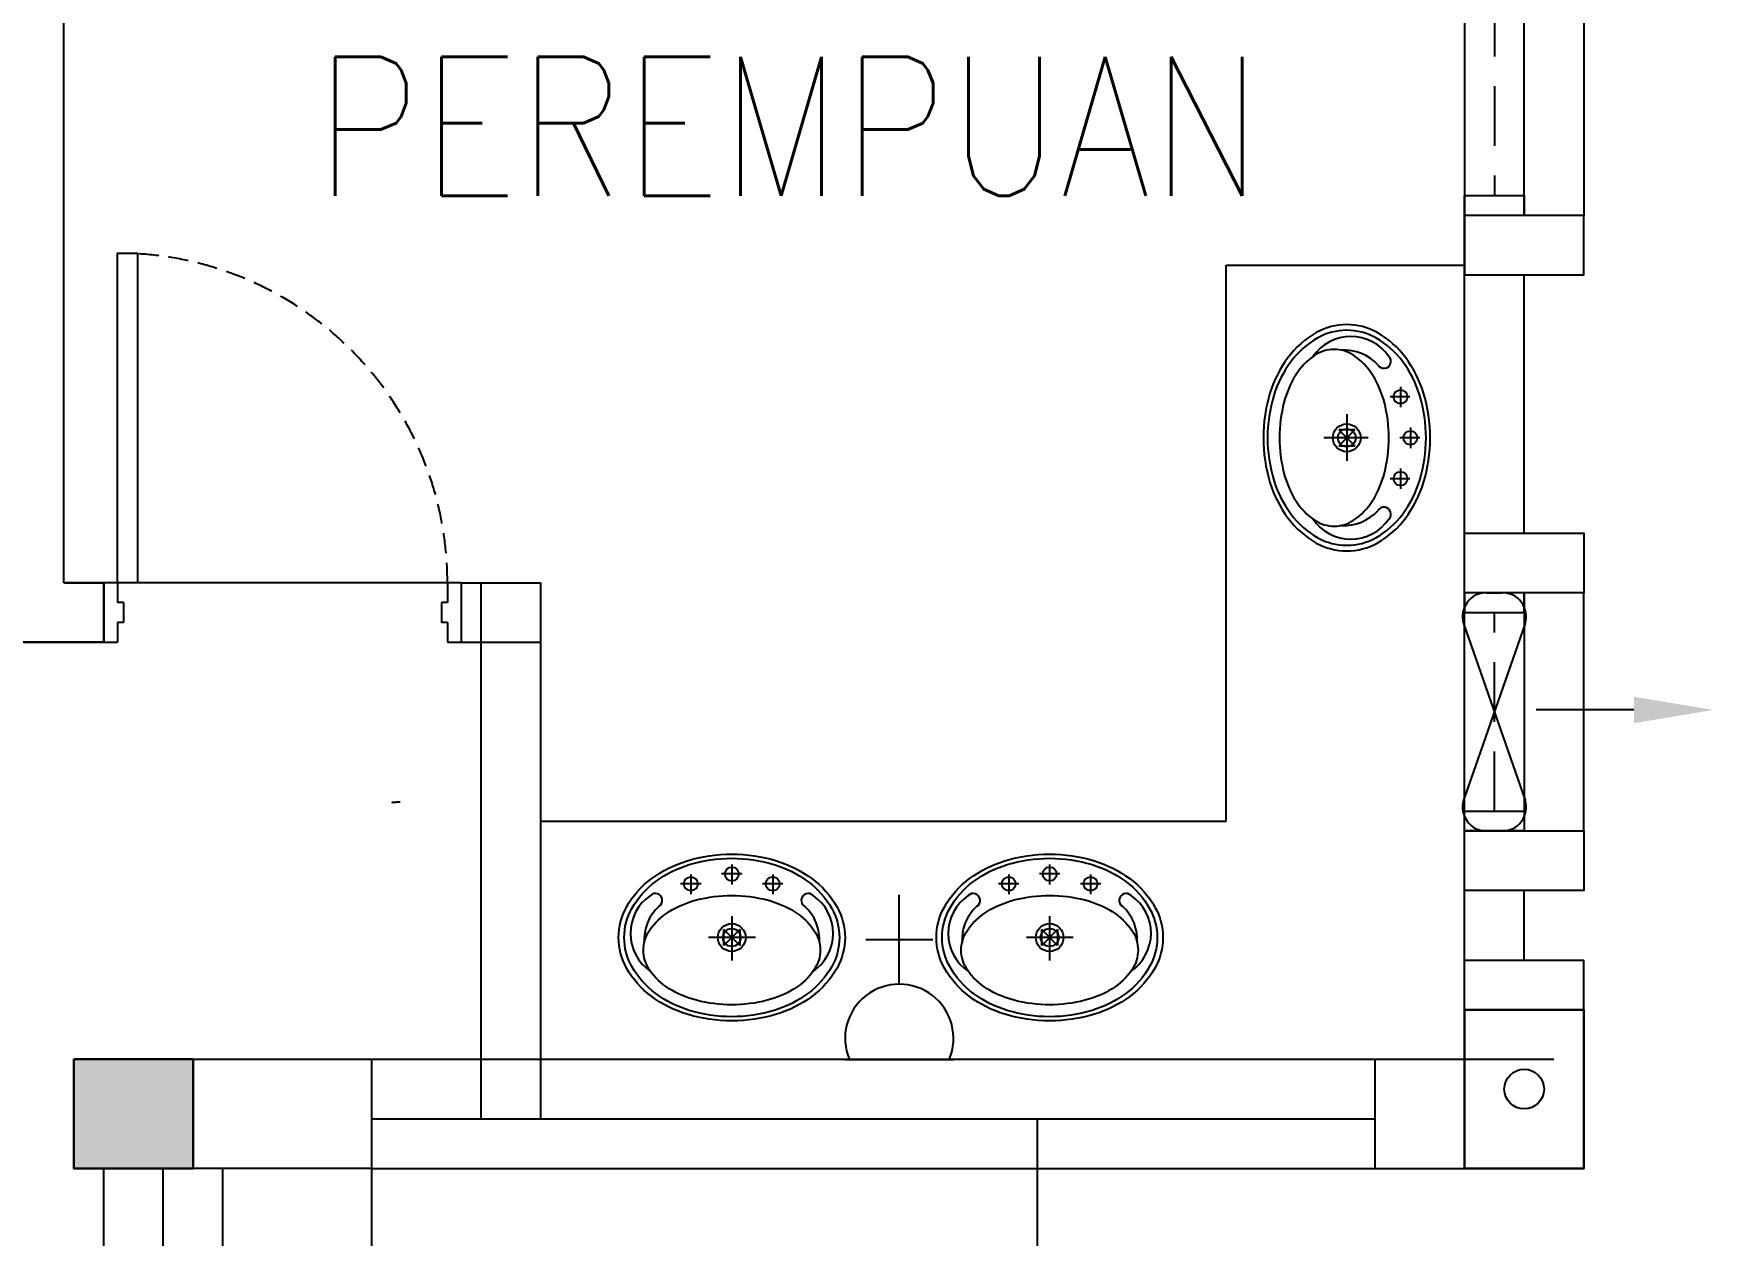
# Model space of a CAD drawing. Header units: inches. Extents: x -86408137 to 595769, y 1041006 to 3160331.
# Drawn here: x 149750 to 153978, y 1073264 to 1076290 of the extents above; entities that cross this region are included whole.
import ezdxf
from ezdxf.enums import TextEntityAlignment as Align

# ---------------------------------------------------------------- set-up
doc = ezdxf.new("R2010")
doc.units = ezdxf.units.IN
doc.header["$MEASUREMENT"] = 0
for name, pattern in [('DASHED', [0.75, 0.5, -0.25]), ('DASHED2', [0.375, 0.25, -0.125]), ('HIDDEN', [0.375, 0.25, -0.125])]:
    doc.linetypes.add(name, pattern=pattern)
doc.layers.add('COLUMN', color=8, linetype='Continuous', lineweight=30)
doc.layers.add('t3', color=8, linetype='Continuous', lineweight=25)
for name, color, linetype in [('DOOR', 2, 'Continuous'), ('DOWNPIPE', 8, 'Continuous'), ('E-LIGHT', 4, 'Continuous'), ('ELECT', 6, 'Continuous'), ('LIGHT', 4, 'Continuous'), ('LW', 2, 'Continuous'), ('LWALL', 8, 'Continuous'), ('ORIGIN', 8, 'Continuous'), ('ROOF', 2, 'Continuous'), ('SAN', 8, 'Continuous'), ('WALL', 1, 'Continuous'), ('WIN', 9, 'Continuous'), ('ZH-ELEK', 4, 'Continuous')]:
    doc.layers.add(name, color=color, linetype=linetype)
doc.styles.add('LAILA', font='romans.shx', dxfattribs={"width": 0.85, "height": 350})

# ---------------------------------------------------------------- blocks, each defined once
blk = doc.blocks.new('Dp900')
at = {"layer": 'DOOR', "color": 4}
for p, q in [((35, 150), (0, 150)), ((35, 150), (35, 100)), ((900, 150), (865, 150)), ((865, 150), (865, 100)), ((50, 100), (35, 100)), ((50, 100), (50, 50)), ((850, 100), (850, 50)), ((865, 100), (850, 100)), ((50, 50), (35, 50)), ((35, 50), (35, 0)), ((865, 50), (850, 50)), ((865, 50), (865, 0)), ((0, 0), (35, 0)), ((865, 0), (900, 0))]:
    blk.add_line(p, q, dxfattribs=at)
at = {"layer": 'DOOR', "color": 1}
for p, q in [((0, 150), (0, 0)), ((0, 150), (0, 0)), ((900, 150), (900, 0)), ((900, 150), (900, 0))]:
    blk.add_line(p, q, dxfattribs=at)
at = {"layer": 'DOOR'}
blk.add_lwpolyline([(35, 150), (35, 980), (85, 980), (85, 150)], close=True, dxfattribs=at)
at = {"layer": 'DOOR', "color": 9, "linetype": 'DASHED', "ltscale": 100}
blk.add_arc((35, 150), 830, 360, 86.5464, dxfattribs=at)
blk = doc.blocks.new('W22')
at = {"layer": 'LW', "color": 2}
blk.add_line((-2456199, -908620.8), (-2456199, -908020.8), dxfattribs=at)
at = {"layer": 'WALL'}
for points in [[(-2456499, -908020.8), (-2456499, -907870.8), (-2456199, -907870.8), (-2456199, -908020.8)], [(-2456499, -908770.8), (-2456499, -908620.8), (-2456199, -908620.8), (-2456199, -908770.8)]]:
    blk.add_lwpolyline(points, close=True, dxfattribs=at)
at = {"layer": 'WIN', "linetype": 'HIDDEN', "ltscale": 600}
blk.add_line((-2456424, -908570.8), (-2456424, -908070.8), dxfattribs=at)
at = {"layer": 'WIN'}
blk.add_line((-2456499, -908570.8), (-2456349, -908570.8), dxfattribs=at)
blk.add_lwpolyline([(-2456349, -908020.8), (-2456349, -908620.8), (-2456499, -908620.8), (-2456499, -908020.8)], dxfattribs=at)
blk.add_lwpolyline([(-2456349, -908070.8), (-2456349, -908020.8), (-2456499, -908020.8), (-2456499, -908070.8)], close=True, dxfattribs=at)
blk = doc.blocks.new('ZPO')
at = {"layer": 'ORIGIN'}
for p, q in [((-20, 20), (-20, -20)), ((-20, 20), (20, -20)), ((-20, -20), (20, 20)), ((20, -20), (20, 20))]:
    blk.add_line(p, q, dxfattribs=at)
blk = doc.blocks.new('Ef')
at = {"layer": 'LIGHT', "color": 7}
blk.add_line((3.8, 348.3), (3.8, 102.4), dxfattribs=at)
at = {"layer": 'LIGHT'}
for p, q in [((-213.6, -80.3), (230.6, 74.4)), ((-213.6, 74.4), (230.6, -80.3)), ((-291.5, -23), (-291.5, 17.1)), ((308.5, 17.1), (308.5, -23))]:
    blk.add_line(p, q, dxfattribs=at)
for centre, start, end in [((-231.5, 17.1), 72.6318, 180), ((248.5, 17.1), 0, 107.3682), ((-231.5, -23), 180, 287.3682), ((248.5, -23), 252.6318, 0)]:
    blk.add_arc(centre, 60, start, end, dxfattribs=at)
at = {"layer": 'LIGHT', "color": 7}
blk.add_solid([(-29.5, 348.3), (37.1, 348.3), (3.8, 548.3)], dxfattribs=at)

msp = doc.modelspace()

# ---------------------------------------------------------------- hatches: boundary and pattern name
at = {"layer": 'COLUMN'}
msp.add_hatch(color=256, dxfattribs=at).paths.add_polyline_path([(149851.6, 1073707.5), (150151.6, 1073707.5), (150151.6, 1073432.5), (149851.6, 1073432.5)])

# ---------------------------------------------------------------- linework, layer by layer
for points in [[(153651.6, 1073832.5), (153351.6, 1073832.5), (153351.6, 1073432.5), (153651.6, 1073432.5)], [(153651.6, 1073832.5), (153351.6, 1073832.5), (153351.6, 1073432.5), (153651.6, 1073432.5)], [(149851.6, 1073707.5), (150151.6, 1073707.5), (150151.6, 1073432.5), (149851.6, 1073432.5)], [(149851.6, 1073707.5), (150151.6, 1073707.5), (150151.6, 1073432.5), (149851.6, 1073432.5)]]:
    msp.add_lwpolyline(points, close=True, dxfattribs=at)
at = {"layer": 'DOWNPIPE'}
msp.add_circle((153501.6, 1073632.5), 50, dxfattribs=at)
msp.add_circle((153501.6, 1073632.5), 50, dxfattribs=at)
at = {"layer": 'ELECT', "color": 6}
for p, q in [((151928.9, 1073896.7), (151928.9, 1074121.7)), ((151844.5, 1074009.2), (152013.3, 1074009.2)), ((151792.5, 1073707), (152065.3, 1073707))]:
    msp.add_line(p, q, dxfattribs=at)
msp.add_arc((151928.9, 1073760.3), 136.4, 336.9763, 203.0237, dxfattribs=at)
at = {"layer": 'LW'}
for p, q in [((150826.6, 1074907.5), (149926.6, 1074907.5)), ((150826.6, 1074907.5), (149926.6, 1074907.5)), ((150226.6, 1072357.5), (150226.6, 1073432.5)), ((150226.6, 1072357.5), (150226.6, 1073432.5))]:
    msp.add_line(p, q, dxfattribs=at)
at = {"layer": 'LW', "linetype": 'HIDDEN', "ltscale": 1200}
msp.add_line((150601.6, 1066832.5), (150601.6, 1073557.5), dxfattribs=at)
at = {"layer": 'LWALL'}
for p, q in [((152751.6, 1075707.5), (153351.6, 1075707.5)), ((152751.6, 1074307.5), (152751.6, 1075707.5)), ((152751.6, 1075707.5), (153351.6, 1075707.5)), ((152751.6, 1074307.5), (152751.6, 1075707.5)), ((151026.6, 1074307.5), (152751.6, 1074307.5)), ((151026.6, 1074307.5), (152751.6, 1074307.5))]:
    msp.add_line(p, q, dxfattribs=at)
at = {"layer": 'ROOF', "linetype": 'Continuous', "ltscale": 2000}
msp.add_lwpolyline([(150601.6, 1066357.5), (152276.6, 1066357.5), (152276.6, 1073557.5)], dxfattribs=at)
at = {"layer": 'SAN'}
for p, q in [((153190.2, 1075401.2), (153190.2, 1075349.7)), ((153190.2, 1075401.2), (153190.2, 1075349.7)), ((153214.1, 1075375.5), (153164.1, 1075375.5)), ((153214.1, 1075375.5), (153164.1, 1075375.5)), ((153055.2, 1075331.8), (153055.2, 1075214.3)), ((153055.2, 1075331.8), (153055.2, 1075214.3)), ((153109.3, 1075272.5), (152997.1, 1075272.5)), ((153109.3, 1075272.5), (152997.1, 1075272.5)), ((153239.1, 1075272.5), (153189.1, 1075272.5)), ((153239.1, 1075272.5), (153189.1, 1075272.5)), ((153215.2, 1075298.2), (153215.2, 1075246.7)), ((153215.2, 1075298.2), (153215.2, 1075246.7)), ((153190.2, 1075195.2), (153190.2, 1075143.7)), ((153190.2, 1075195.2), (153190.2, 1075143.7)), ((153214.1, 1075169.5), (153164.1, 1075169.5)), ((153214.1, 1075169.5), (153164.1, 1075169.5)), ((151404.3, 1074173.1), (151404.3, 1074123.1)), ((151404.3, 1074173.1), (151404.3, 1074123.1)), ((151533.1, 1074174.2), (151481.6, 1074174.2)), ((151533.1, 1074174.2), (151481.6, 1074174.2)), ((151507.3, 1074198.1), (151507.3, 1074148.1)), ((151507.3, 1074198.1), (151507.3, 1074148.1)), ((151610.3, 1074173.1), (151610.3, 1074123.1)), ((151610.3, 1074173.1), (151610.3, 1074123.1)), ((152204.3, 1074173.1), (152204.3, 1074123.1)), ((152204.3, 1074173.1), (152204.3, 1074123.1)), ((152333.1, 1074174.2), (152281.6, 1074174.2)), ((152333.1, 1074174.2), (152281.6, 1074174.2)), ((152307.3, 1074198.1), (152307.3, 1074148.1)), ((152307.3, 1074198.1), (152307.3, 1074148.1)), ((152410.3, 1074173.1), (152410.3, 1074123.1)), ((152410.3, 1074173.1), (152410.3, 1074123.1)), ((151430.1, 1074149.2), (151378.6, 1074149.2)), ((151430.1, 1074149.2), (151378.6, 1074149.2)), ((151636.1, 1074149.2), (151584.6, 1074149.2)), ((151636.1, 1074149.2), (151584.6, 1074149.2)), ((152230.1, 1074149.2), (152178.6, 1074149.2)), ((152230.1, 1074149.2), (152178.6, 1074149.2)), ((152436.1, 1074149.2), (152384.6, 1074149.2)), ((152436.1, 1074149.2), (152384.6, 1074149.2)), ((151507.3, 1074068.3), (151507.3, 1073956.1)), ((151507.3, 1074068.3), (151507.3, 1073956.1)), ((152307.3, 1074068.3), (152307.3, 1073956.1)), ((152307.3, 1074068.3), (152307.3, 1073956.1)), ((151566.6, 1074014.2), (151449.1, 1074014.2)), ((151566.6, 1074014.2), (151449.1, 1074014.2)), ((152366.6, 1074014.2), (152249.1, 1074014.2)), ((152366.6, 1074014.2), (152249.1, 1074014.2))]:
    msp.add_line(p, q, dxfattribs=at)
for points in [[(153055.2, 1075557.5, 0.128734), (152978.3, 1075537.4, 0.10631), (152906.7, 1075474, 0.084902), (152861.9, 1075385, 0.074193), (152845.2, 1075272.5, 0.074193), (152861.9, 1075160, 0.084902), (152906.7, 1075071, 0.10631), (152978.3, 1075007.6, 0.128734), (153055.2, 1074987.5, 0.128734), (153132, 1075007.6, 0.10631), (153203.6, 1075071, 0.084902), (153248.4, 1075160, 0.074193), (153265.2, 1075272.5, 0.074193), (153248.4, 1075385, 0.084902), (153203.6, 1075474, 0.10631), (153132, 1075537.4, 0.128734)], [(153055.2, 1075557.5, 0.128734), (152978.3, 1075537.4, 0.10631), (152906.7, 1075474, 0.084902), (152861.9, 1075385, 0.074193), (152845.2, 1075272.5, 0.074193), (152861.9, 1075160, 0.084902), (152906.7, 1075071, 0.10631), (152978.3, 1075007.6, 0.128734), (153055.2, 1074987.5, 0.128734), (153132, 1075007.6, 0.10631), (153203.6, 1075071, 0.084902), (153248.4, 1075160, 0.074193), (153265.2, 1075272.5, 0.074193), (153248.4, 1075385, 0.084902), (153203.6, 1075474, 0.10631), (153132, 1075537.4, 0.128734)], [(153055.2, 1075543.3, 0.128734), (152982.2, 1075524.2, 0.10631), (152914.1, 1075464, 0.084902), (152871.6, 1075379.4, 0.074193), (152855.7, 1075272.5, 0.074193), (152871.6, 1075165.6, 0.084902), (152914.1, 1075081.1, 0.10631), (152982.2, 1075020.9, 0.128734), (153055.2, 1075001.8, 0.128734), (153128.1, 1075020.9, 0.10631), (153196.2, 1075081.1, 0.084902), (153238.7, 1075165.6, 0.074193), (153254.7, 1075272.5, 0.074193), (153238.7, 1075379.4, 0.084902), (153196.2, 1075464, 0.10631), (153128.1, 1075524.2, 0.128734)], [(153055.2, 1075543.3, 0.128734), (152982.2, 1075524.1, 0.10631), (152914.1, 1075464, 0.084902), (152871.6, 1075379.4, 0.074193), (152855.7, 1075272.5, 0.074193), (152871.6, 1075165.6, 0.084902), (152914.1, 1075081.1, 0.10631), (152982.2, 1075020.9, 0.128734), (153055.2, 1075001.8, 0.128734), (153128.1, 1075020.9, 0.10631), (153196.2, 1075081.1, 0.084902), (153238.7, 1075165.6, 0.074193), (153254.7, 1075272.5, 0.074193), (153238.7, 1075379.4, 0.084902), (153196.2, 1075464, 0.10631), (153128.1, 1075524.1, 0.128734)], [(153023.4, 1075495, 0.148706), (152974.7, 1075480.2, 0.107099), (152926.2, 1075429.8, 0.07588), (152897.1, 1075361.5, 0.062731), (152885.9, 1075272.5, 0.062731), (152897.1, 1075183.5, 0.07588), (152926.2, 1075115.2, 0.107099), (152974.7, 1075064.8, 0.148706), (153023.4, 1075050, 0.148706), (153072.1, 1075064.8, 0.107099), (153120.6, 1075115.2, 0.07588), (153149.7, 1075183.5, 0.062731), (153160.9, 1075272.5, 0.062731), (153149.7, 1075361.5, 0.07588), (153120.6, 1075429.8, 0.107099), (153072.1, 1075480.2, 0.148706)], [(153023.4, 1075495, 0.148706), (152974.7, 1075480.2, 0.107099), (152926.2, 1075429.8, 0.07588), (152897.1, 1075361.5, 0.062731), (152885.9, 1075272.5, 0.062731), (152897.1, 1075183.5, 0.07588), (152926.2, 1075115.2, 0.107099), (152974.7, 1075064.8, 0.148706), (153023.4, 1075050, 0.148706), (153072.1, 1075064.8, 0.107099), (153120.6, 1075115.2, 0.07588), (153149.7, 1075183.5, 0.062731), (153160.9, 1075272.5, 0.062731), (153149.7, 1075361.5, 0.07588), (153120.6, 1075429.8, 0.107099), (153072.1, 1075480.2, 0.148706)], [(151792.3, 1074014.2, -0.128734), (151772.2, 1073937.3, -0.10631), (151708.8, 1073865.7, -0.084902), (151619.9, 1073820.9, -0.074193), (151507.3, 1073804.2, -0.074193), (151394.8, 1073820.9, -0.084902), (151305.8, 1073865.7, -0.10631), (151242.4, 1073937.3, -0.128734), (151222.3, 1074014.2, -0.128734), (151242.4, 1074091, -0.10631), (151305.8, 1074162.6, -0.084902), (151394.8, 1074207.4, -0.074193), (151507.3, 1074224.2, -0.074193), (151619.9, 1074207.4, -0.084902), (151708.8, 1074162.6, -0.10631), (151772.2, 1074091, -0.128734)], [(151792.3, 1074014.2, -0.128734), (151772.2, 1073937.3, -0.10631), (151708.8, 1073865.7, -0.084902), (151619.9, 1073820.9, -0.074193), (151507.3, 1073804.2, -0.074193), (151394.8, 1073820.9, -0.084902), (151305.8, 1073865.7, -0.10631), (151242.4, 1073937.3, -0.128734), (151222.3, 1074014.2, -0.128734), (151242.4, 1074091, -0.10631), (151305.8, 1074162.6, -0.084902), (151394.8, 1074207.4, -0.074193), (151507.3, 1074224.2, -0.074193), (151619.9, 1074207.4, -0.084902), (151708.8, 1074162.6, -0.10631), (151772.2, 1074091, -0.128734)], [(151778.1, 1074014.2, -0.128734), (151759, 1073941.2, -0.10631), (151698.8, 1073873.1, -0.084902), (151614.2, 1073830.6, -0.074193), (151507.3, 1073814.7, -0.074193), (151400.4, 1073830.6, -0.084902), (151315.9, 1073873.1, -0.10631), (151255.7, 1073941.2, -0.128734), (151236.6, 1074014.2, -0.128734), (151255.7, 1074087.1, -0.10631), (151315.9, 1074155.2, -0.084902), (151400.4, 1074197.7, -0.074193), (151507.3, 1074213.7, -0.074193), (151614.2, 1074197.7, -0.084902), (151698.8, 1074155.2, -0.10631), (151759, 1074087.1, -0.128734)], [(151778.1, 1074014.2, -0.128734), (151759, 1073941.2, -0.10631), (151698.8, 1073873.1, -0.084902), (151614.2, 1073830.6, -0.074193), (151507.3, 1073814.7, -0.074193), (151400.4, 1073830.6, -0.084902), (151315.9, 1073873.1, -0.10631), (151255.7, 1073941.2, -0.128734), (151236.6, 1074014.2, -0.128734), (151255.7, 1074087.1, -0.10631), (151315.9, 1074155.2, -0.084902), (151400.4, 1074197.7, -0.074193), (151507.3, 1074213.7, -0.074193), (151614.2, 1074197.7, -0.084902), (151698.8, 1074155.2, -0.10631), (151759, 1074087.1, -0.128734)], [(152592.3, 1074014.2, -0.128734), (152572.2, 1073937.3, -0.10631), (152508.8, 1073865.7, -0.084902), (152419.9, 1073820.9, -0.074193), (152307.3, 1073804.2, -0.074193), (152194.8, 1073820.9, -0.084902), (152105.8, 1073865.7, -0.10631), (152042.4, 1073937.3, -0.128734), (152022.3, 1074014.2, -0.128734), (152042.4, 1074091, -0.10631), (152105.8, 1074162.6, -0.084902), (152194.8, 1074207.4, -0.074193), (152307.3, 1074224.2, -0.074193), (152419.9, 1074207.4, -0.084902), (152508.8, 1074162.6, -0.10631), (152572.2, 1074091, -0.128734)], [(152592.3, 1074014.2, -0.128734), (152572.2, 1073937.3, -0.10631), (152508.8, 1073865.7, -0.084902), (152419.9, 1073820.9, -0.074193), (152307.3, 1073804.2, -0.074193), (152194.8, 1073820.9, -0.084902), (152105.8, 1073865.7, -0.10631), (152042.4, 1073937.3, -0.128734), (152022.3, 1074014.2, -0.128734), (152042.4, 1074091, -0.10631), (152105.8, 1074162.6, -0.084902), (152194.8, 1074207.4, -0.074193), (152307.3, 1074224.2, -0.074193), (152419.9, 1074207.4, -0.084902), (152508.8, 1074162.6, -0.10631), (152572.2, 1074091, -0.128734)], [(152578.1, 1074014.2, -0.128734), (152559, 1073941.2, -0.10631), (152498.8, 1073873.1, -0.084902), (152414.2, 1073830.6, -0.074193), (152307.3, 1073814.7, -0.074193), (152200.4, 1073830.6, -0.084902), (152115.9, 1073873.1, -0.10631), (152055.7, 1073941.2, -0.128734), (152036.6, 1074014.2, -0.128734), (152055.7, 1074087.1, -0.10631), (152115.9, 1074155.2, -0.084902), (152200.4, 1074197.7, -0.074193), (152307.3, 1074213.7, -0.074193), (152414.2, 1074197.7, -0.084902), (152498.8, 1074155.2, -0.10631), (152559, 1074087.1, -0.128734)], [(152578.1, 1074014.2, -0.128734), (152559, 1073941.2, -0.10631), (152498.8, 1073873.1, -0.084902), (152414.2, 1073830.6, -0.074193), (152307.3, 1073814.7, -0.074193), (152200.4, 1073830.6, -0.084902), (152115.9, 1073873.1, -0.10631), (152055.7, 1073941.2, -0.128734), (152036.6, 1074014.2, -0.128734), (152055.7, 1074087.1, -0.10631), (152115.9, 1074155.2, -0.084902), (152200.4, 1074197.7, -0.074193), (152307.3, 1074213.7, -0.074193), (152414.2, 1074197.7, -0.084902), (152498.8, 1074155.2, -0.10631), (152559, 1074087.1, -0.128734)], [(151729.8, 1073982.4, -0.148706), (151715, 1073933.7, -0.107099), (151664.7, 1073885.2, -0.07588), (151596.3, 1073856.1, -0.062731), (151507.3, 1073844.9, -0.062731), (151418.3, 1073856.1, -0.07588), (151350, 1073885.2, -0.107099), (151299.6, 1073933.7, -0.148706), (151284.8, 1073982.4, -0.148706), (151299.6, 1074031.1, -0.107099), (151350, 1074079.6, -0.07588), (151418.3, 1074108.7, -0.062731), (151507.3, 1074119.9, -0.062731), (151596.3, 1074108.7, -0.07588), (151664.7, 1074079.6, -0.107099), (151715, 1074031.1, -0.148706)], [(151729.8, 1073982.4, -0.148706), (151715, 1073933.7, -0.107099), (151664.7, 1073885.2, -0.07588), (151596.3, 1073856.1, -0.062731), (151507.3, 1073844.9, -0.062731), (151418.3, 1073856.1, -0.07588), (151350, 1073885.2, -0.107099), (151299.6, 1073933.7, -0.148706), (151284.8, 1073982.4, -0.148706), (151299.6, 1074031.1, -0.107099), (151350, 1074079.6, -0.07588), (151418.3, 1074108.7, -0.062731), (151507.3, 1074119.9, -0.062731), (151596.3, 1074108.7, -0.07588), (151664.7, 1074079.6, -0.107099), (151715, 1074031.1, -0.148706)], [(152529.8, 1073982.4, -0.148706), (152515, 1073933.7, -0.107099), (152464.7, 1073885.2, -0.07588), (152396.3, 1073856.1, -0.062731), (152307.3, 1073844.9, -0.062731), (152218.3, 1073856.1, -0.07588), (152150, 1073885.2, -0.107099), (152099.6, 1073933.7, -0.148706), (152084.8, 1073982.4, -0.148706), (152099.6, 1074031.1, -0.107099), (152150, 1074079.6, -0.07588), (152218.3, 1074108.7, -0.062731), (152307.3, 1074119.9, -0.062731), (152396.3, 1074108.7, -0.07588), (152464.7, 1074079.6, -0.107099), (152515, 1074031.1, -0.148706)], [(152529.8, 1073982.4, -0.148706), (152515, 1073933.7, -0.107099), (152464.7, 1073885.2, -0.07588), (152396.3, 1073856.1, -0.062731), (152307.3, 1073844.9, -0.062731), (152218.3, 1073856.1, -0.07588), (152150, 1073885.2, -0.107099), (152099.6, 1073933.7, -0.148706), (152084.8, 1073982.4, -0.148706), (152099.6, 1074031.1, -0.107099), (152150, 1074079.6, -0.07588), (152218.3, 1074108.7, -0.062731), (152307.3, 1074119.9, -0.062731), (152396.3, 1074108.7, -0.07588), (152464.7, 1074079.6, -0.107099), (152515, 1074031.1, -0.148706)]]:
    msp.add_lwpolyline(points, format="xyb", close=True, dxfattribs=at)
for centre, radius in [((153190.2, 1075375.5), 17.5), ((153190.2, 1075375.5), 17.5), ((153055.2, 1075272.5), 35), ((153055.2, 1075272.5), 35), ((153055.2, 1075272.5), 22.5), ((153055.2, 1075272.5), 22.5), ((153215.2, 1075272.5), 17.5), ((153215.2, 1075272.5), 17.5), ((153190.2, 1075169.5), 17.5), ((153190.2, 1075169.5), 17.5), ((151404.3, 1074149.2), 17.5), ((151404.3, 1074149.2), 17.5), ((151507.3, 1074174.2), 17.5), ((151507.3, 1074174.2), 17.5), ((151610.3, 1074149.2), 17.5), ((151610.3, 1074149.2), 17.5), ((152204.3, 1074149.2), 17.5), ((152204.3, 1074149.2), 17.5), ((152307.3, 1074174.2), 17.5), ((152307.3, 1074174.2), 17.5), ((152410.3, 1074149.2), 17.5), ((152410.3, 1074149.2), 17.5), ((151507.3, 1074014.2), 35), ((151507.3, 1074014.2), 35), ((151507.3, 1074014.2), 22.5), ((151507.3, 1074014.2), 22.5), ((152307.3, 1074014.2), 35), ((152307.3, 1074014.2), 35), ((152307.3, 1074014.2), 22.5), ((152307.3, 1074014.2), 22.5)]:
    msp.add_circle(centre, radius, dxfattribs=at)
for centre, radius, start, end in [((153065.6, 1075412.2), 115.5, 34.3843, 145.9122), ((153065.6, 1075412.2), 115.5, 34.3843, 145.9122), ((153048.9, 1075378.7), 114.6, 42.2084, 93.6092), ((153048.9, 1075378.7), 114.6, 42.2084, 93.6092), ((153148.8, 1075464.9), 17.5, 211.6026, 45.863), ((153148.8, 1075464.9), 17.5, 211.6026, 45.863), ((153048.9, 1075166.3), 114.6, 266.3908, 317.7916), ((153048.9, 1075166.3), 114.6, 266.3908, 317.7916), ((153148.8, 1075080.2), 17.5, 314.137, 148.3974), ((153148.8, 1075080.2), 17.5, 314.137, 148.3974), ((153065.6, 1075132.8), 115.5, 214.0878, 325.6157), ((153065.6, 1075132.8), 115.5, 214.0878, 325.6157), ((151367.6, 1074024.6), 115.5, 124.3843, 235.9122), ((151367.6, 1074024.6), 115.5, 124.3843, 235.9122), ((151315, 1074107.7), 17.5, 301.6026, 135.863), ((151315, 1074107.7), 17.5, 301.6026, 135.863), ((151699.7, 1074107.7), 17.5, 44.137, 238.3974), ((151699.7, 1074107.7), 17.5, 44.137, 238.3974), ((151647, 1074024.6), 115.5, 304.0878, 55.6157), ((151647, 1074024.6), 115.5, 304.0878, 55.6157), ((152167.6, 1074024.6), 115.5, 124.3843, 235.9122), ((152167.6, 1074024.6), 115.5, 124.3843, 235.9122), ((152115, 1074107.7), 17.5, 301.6026, 135.863), ((152115, 1074107.7), 17.5, 301.6026, 135.863), ((152499.7, 1074107.7), 17.5, 44.137, 238.3974), ((152499.7, 1074107.7), 17.5, 44.137, 238.3974), ((152447, 1074024.6), 115.5, 304.0878, 55.6157), ((152447, 1074024.6), 115.5, 304.0878, 55.6157), ((151401.2, 1074007.9), 114.6, 132.2084, 183.6092), ((151401.2, 1074007.9), 114.6, 132.2084, 183.6092), ((151613.5, 1074007.9), 114.6, 356.3908, 47.7916), ((151613.5, 1074007.9), 114.6, 356.3908, 47.7916), ((152201.2, 1074007.9), 114.6, 132.2084, 183.6092), ((152201.2, 1074007.9), 114.6, 132.2084, 183.6092), ((152413.5, 1074007.9), 114.6, 356.3908, 47.7916), ((152413.5, 1074007.9), 114.6, 356.3908, 47.7916)]:
    msp.add_arc(centre, radius, start, end, dxfattribs=at)
at = {"layer": 'WALL'}
for p, q in [((149826.6, 1074907.5), (149826.6, 1078707.5)), ((149826.6, 1074907.5), (149826.6, 1078707.5)), ((153351.6, 1074882.5), (153351.6, 1075832.5)), ((153351.6, 1074882.5), (153351.6, 1075832.5)), ((153501.6, 1075032.5), (153501.6, 1075682.5)), ((153501.6, 1075032.5), (153501.6, 1075682.5)), ((149826.6, 1074907.5), (149926.6, 1074907.5)), ((149826.6, 1074907.5), (149926.6, 1074907.5)), ((149926.6, 1074907.5), (149826.6, 1074907.5)), ((149926.6, 1074757.5), (149926.6, 1074907.5)), ((149926.6, 1074757.5), (149926.6, 1074907.5)), ((149926.6, 1074757.5), (149926.6, 1074907.5)), ((150826.6, 1074907.5), (150826.6, 1074757.5)), ((150826.6, 1074907.5), (151026.6, 1074907.5)), ((150826.6, 1074907.5), (150826.6, 1074757.5)), ((150826.6, 1074907.5), (151026.6, 1074907.5)), ((150876.6, 1073557.5), (150876.6, 1074907.5)), ((150876.6, 1073557.5), (150876.6, 1074907.5)), ((151026.6, 1073557.5), (151026.6, 1074907.5)), ((151026.6, 1073557.5), (151026.6, 1074907.5)), ((149576.6, 1074757.5), (149926.6, 1074757.5)), ((149576.6, 1074757.5), (149926.6, 1074757.5)), ((149926.6, 1074757.5), (149576.6, 1074757.5)), ((150826.6, 1074757.5), (151026.6, 1074757.5)), ((150826.6, 1074757.5), (151026.6, 1074757.5)), ((153351.6, 1073707.5), (153351.6, 1074282.5)), ((153351.6, 1073707.5), (153351.6, 1074282.5)), ((153501.6, 1073957.5), (153501.6, 1074132.5)), ((153501.6, 1073957.5), (153501.6, 1074132.5)), ((153351.6, 1073957.5), (153651.6, 1073957.5)), ((153351.6, 1073957.5), (153651.6, 1073957.5)), ((153651.6, 1073832.5), (153651.6, 1073957.5)), ((153651.6, 1073832.5), (153651.6, 1073957.5)), ((150151.6, 1073707.5), (153576.6, 1073707.5)), ((150151.6, 1073707.5), (153576.6, 1073707.5)), ((150601.6, 1073432.5), (150601.6, 1073707.5)), ((150601.6, 1073432.5), (150601.6, 1073707.5)), ((150601.6, 1073432.5), (150601.6, 1073707.5)), ((150601.6, 1073432.5), (150601.6, 1073707.5)), ((153126.6, 1073432.5), (153126.6, 1073707.5)), ((153126.6, 1073432.5), (153126.6, 1073707.5)), ((150151.6, 1073582.5), (150151.6, 1073432.5)), ((150151.6, 1073582.5), (150151.6, 1073432.5)), ((150601.6, 1073557.5), (153126.6, 1073557.5)), ((150601.6, 1073557.5), (153126.6, 1073557.5)), ((149926.6, 1072382.5), (149926.6, 1073432.5)), ((149926.6, 1072382.5), (149926.6, 1073432.5)), ((150076.6, 1072532.5), (150076.6, 1073432.5)), ((150076.6, 1072532.5), (150076.6, 1073432.5)), ((150601.6, 1073432.5), (150076.6, 1073432.5)), ((150601.6, 1073432.5), (150076.6, 1073432.5)), ((150601.6, 1073432.5), (150076.6, 1073432.5)), ((150601.6, 1073432.5), (150076.6, 1073432.5)), ((153176.6, 1073432.5), (153576.6, 1073432.5)), ((153176.6, 1073432.5), (153651.6, 1073432.5)), ((153176.6, 1073432.5), (153576.6, 1073432.5)), ((153176.6, 1073432.5), (153651.6, 1073432.5))]:
    msp.add_line(p, q, dxfattribs=at)
at = {"layer": 'WIN'}
for p, q in [((150151.6, 1073432.5), (150151.6, 1073707.5)), ((150151.6, 1073432.5), (150151.6, 1073707.5)), ((150601.6, 1073432.5), (153351.6, 1073432.5)), ((150601.6, 1073432.5), (153351.6, 1073432.5))]:
    msp.add_line(p, q, dxfattribs=at)
at = {"layer": 'ZH-ELEK', "color": 4, "linetype": 'DASHED2', "lineweight": -2}
msp.add_line((150650.2, 1074354.4, -7857.5), (150673.1, 1074356.2, -7857.5), dxfattribs=at)

# ---------------------------------------------------------------- block references
at = {"layer": 'DOOR'}
msp.add_blockref('Dp900', (149926.6, 1074757.5), dxfattribs=at)
msp.add_blockref('Dp900', (149926.6, 1074757.5), dxfattribs=at)
at = {"layer": 'E-LIGHT', "rotation": 270}
msp.add_blockref('Ef', (153429.6, 1074591), dxfattribs=at)
at = {"layer": 'SAN', "rotation": 270}
msp.add_blockref('ZPO', (153055.2, 1075272.5), dxfattribs=at)
msp.add_blockref('ZPO', (153055.2, 1075272.5), dxfattribs=at)
at = {"layer": 'SAN', "extrusion": (0, 0, -1), "zscale": -1}
for p in [(-151507.3, 1074014.2), (-151507.3, 1074014.2), (-152307.3, 1074014.2), (-152307.3, 1074014.2)]:
    msp.add_blockref('ZPO', p, dxfattribs=at)
at = {"layer": 'WIN', "xscale": -1, "rotation": 180}
msp.add_blockref('W22', (2609850.6, 167811.8), dxfattribs=at)
msp.add_blockref('W22', (2609850.6, 167811.8), dxfattribs=at)
at = {"layer": 'WIN'}
msp.add_blockref('W22', (2609850.6, 1982903.3), dxfattribs=at)
msp.add_blockref('W22', (2609850.6, 1982903.3), dxfattribs=at)

# ---------------------------------------------------------------- texts
at = {"layer": 't3', "style": 'LAILA', "width": 0.85}
msp.add_text('PEREMPUAN', height=350, dxfattribs=at).set_placement((150458.3, 1076231.8), align=Align.TOP_LEFT)

doc.saveas('drawing.dxf')
